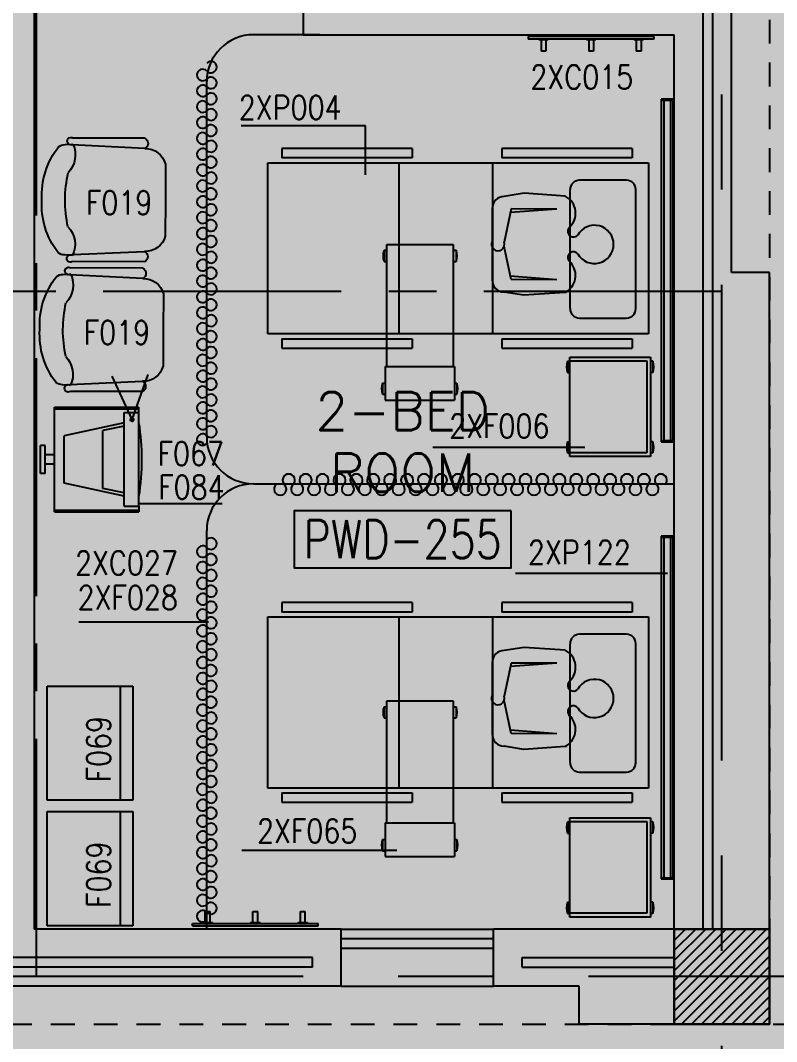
# Model space of a CAD drawing. Extents: x 88852.7 to 88945.7, y 39921.6 to 40001.1.
# Drawn here: x 88931.53 to 88935.5, y 39928.14 to 39933.5 of the extents above; entities that cross this region are included whole.
import ezdxf
from ezdxf.enums import TextEntityAlignment as Align

# ---------------------------------------------------------------- set-up
doc = ezdxf.new("R2010")
doc.units = 0
doc.header["$MEASUREMENT"] = 0
doc.header["$PDMODE"] = 34
for name, pattern in [('CENTER', [2, 1.25, -0.25, 0.25, -0.25]), ('CENTERX2', [4, 2.5, -0.5, 0.5, -0.5]), ('HIDDEN2', [0.1875, 0.125, -0.0625])]:
    doc.linetypes.add(name, pattern=pattern)
doc.layers.get('0').update_dxf_attribs({"linetype": 'CONTINUOUS'})
doc.layers.get('DEFPOINTS').update_dxf_attribs({"linetype": 'CONTINUOUS'})
for name, color, linetype in [('A-TEXT', 7, 'CONTINUOUS'), ('AX-DIM', 4, 'CONTINUOUS'), ('AXES', 11, 'CENTERX2'), ('AXES1', 11, 'CENTER'), ('COL', 2, 'CONTINUOUS'), ('HAT', 8, 'CONTINUOUS'), ('HIDDEN', 9, 'HIDDEN2'), ('INSUL', 4, 'CONTINUOUS'), ('MEDICAL', 4, 'CONTINUOUS'), ('NON-MEDICAL', 4, 'CONTINUOUS'), ('RM-BOX', 4, 'CONTINUOUS'), ('RM-NAME', 2, 'CONTINUOUS'), ('RM-NO', 2, 'CONTINUOUS'), ('WALL', 4, 'CONTINUOUS'), ('WIN', 3, 'CONTINUOUS')]:
    doc.layers.add(name, color=color, linetype=linetype)
doc.styles.add('ROMANS', font='ROMANS.shx', dxfattribs={"width": 0.6})
doc.dimstyles.new('DIM-OUT', dxfattribs={"dimscale": 0, "dimtxt": 0.24, "dimasz": 0.08, "dimexe": 0.02, "dimexo": 0.02, "dimgap": 0.05, "dimtad": 1, "dimdec": 0, "dimlfac": 1000, "dimzin": 0, "dimdsep": 46, "dimtxsty": 'ROMANS', "dimblk1": 'ARCHTICK', "dimblk2": 'ARCHTICK', "dimsah": 1, "dimcen": 0.01, "dimdle": 0.08, "dimclrd": 4, "dimclre": 4, "dimclrt": 2, "dimadec": 0, "dimazin": 0, "dimtp": 2, "dimtm": 2, "dimtfac": 0.1142857142857143, "dimtdec": 0, "dimtix": 1, "dimtmove": 2, "dimatfit": 3, "dimldrblk": 'ARCHTICK', "dimfxl": 0, "dimtolj": 1, "dimtzin": 0, "dimarcsym": 0})

# ---------------------------------------------------------------- blocks, each defined once
blk = doc.blocks.new('_ARCHTICK')
at = {"color": 0, "linetype": 'ByBlock', "const_width": 0.15}
blk.add_lwpolyline([(-0.5, -0.5), (0.5, 0.5)], dxfattribs=at)
blk = doc.blocks.new('*D596')
at = {"layer": 'AX-DIM', "color": 4, "lineweight": -2}
for p, q in [((88944.31025844974, 39928.30956244052), (88944.31025844974, 39922.92456244052)), ((88943.63025844975, 39928.22956244052), (88944.33025844974, 39928.22956244052)), ((88903.54042787627, 39923.00456244052), (88944.33025844974, 39923.00456244052))]:
    blk.add_line(p, q, dxfattribs=at)
at = {"layer": 'DEFPOINTS', "color": 0}
for p in [(88943.61025844974, 39928.22956244052), (88903.52042787627, 39923.00456244052), (88944.31025844974, 39923.00456244052)]:
    blk.add_point(p, dxfattribs=at)
at = {"layer": 'AX-DIM', "color": 4, "lineweight": -2, "xscale": 0.08, "yscale": 0.08, "zscale": 0.08}
for p, rotation in [((88944.31025844974, 39928.22956244052), 90), ((88944.31025844974, 39923.00456244052), 270)]:
    blk.add_blockref('_ARCHTICK', p, dxfattribs=dict(at, rotation=rotation))
at = {"layer": 'AX-DIM', "color": 2, "insert": (88944.14025844973, 39925.61706244053), "char_height": 0.24, "attachment_point": 5, "rotation": 90, "style": 'ROMANS'}
blk.add_mtext('\\A1;5225', dxfattribs=at)
blk = doc.blocks.new('*D629')
at = {"layer": 'AX-DIM', "color": 4, "lineweight": -2}
for p, q in [((88944.31025844974, 39987.62956244052), (88944.31025844974, 39928.14956244051)), ((88935.48025844975, 39987.54956244052), (88944.33025844974, 39987.54956244052)), ((88935.48025844975, 39928.22956244052), (88944.33025844974, 39928.22956244052))]:
    blk.add_line(p, q, dxfattribs=at)
at = {"layer": 'DEFPOINTS', "color": 0}
for p in [(88935.46025844975, 39987.54956244052), (88935.46025844975, 39928.22956244052), (88944.31025844974, 39928.22956244052)]:
    blk.add_point(p, dxfattribs=at)
at = {"layer": 'AX-DIM', "color": 4, "lineweight": -2, "xscale": 0.08, "yscale": 0.08, "zscale": 0.08}
for p, rotation in [((88944.31025844974, 39987.54956244052), 90), ((88944.31025844974, 39928.22956244052), 270)]:
    blk.add_blockref('_ARCHTICK', p, dxfattribs=dict(at, rotation=rotation))
at = {"layer": 'AX-DIM', "color": 2, "insert": (88944.14025844973, 39957.88956244053), "char_height": 0.24, "attachment_point": 5, "rotation": 90, "style": 'ROMANS'}
blk.add_mtext('\\A1;59320', dxfattribs=at)
blk = doc.blocks.new('RM1')
at = {"layer": 'RM-BOX'}
blk.add_lwpolyline([(569.8908462408872, -200), (-569.890846240829, -200), (-569.8908462407999, -500), (569.8908462407999, -500)], close=True, dxfattribs=at)
at = {"layer": 'RM-NAME', "style": 'ROMANS'}
for tag, p in [('ROOMNAME1', (-5.820766091346741e-11, 323.8095238095266)), ('ROOMNAME2', (0, 0))]:
    blk.add_attdef(tag, text='', height=200, dxfattribs=at).set_placement(p, align=Align.MIDDLE)
at = {"layer": 'RM-NO', "style": 'ROMANS', "width": 0.8}
blk.add_attdef('ROOMNO', text='', height=200, dxfattribs=at).set_placement((0, -350), align=Align.MIDDLE)
blk = doc.blocks.new('*X580')
at = {"color": 0}
for p, q in [((253128.5557043091, 118265.6148625048), (253612.6748156159, 118749.7339738117)), ((253128.5557043091, 118318.6478710938), (253559.6418070269, 118749.7339738117)), ((253128.5557043091, 118371.6808796828), (253506.608798438, 118749.7339738117)), ((253128.5557043091, 118424.7138882718), (253453.575789849, 118749.7339738117)), ((253128.5557043091, 118477.7468968608), (253400.54278126, 118749.7339738117)), ((253128.5557043091, 118530.7799054498), (253347.509772671, 118749.7339738117)), ((253128.5557043091, 118583.8129140387), (253294.476764082, 118749.7339738117)), ((253128.5557043091, 118636.8459226277), (253241.443755493, 118749.7339738117)), ((253128.5557043091, 118689.8789312167), (253188.410746904, 118749.7339738117)), ((253128.5557043091, 118742.9119398057), (253135.377738315, 118749.7339738117)), ((253165.7078242049, 118249.7339738117), (253628.555704309, 118712.5818539158)), ((253218.7408327939, 118249.7339738117), (253628.555704309, 118659.5488453268)), ((253271.7738413829, 118249.7339738117), (253628.555704309, 118606.5158367378)), ((253324.8068499719, 118249.7339738117), (253628.555704309, 118553.4828281488)), ((253377.8398585609, 118249.7339738117), (253628.555704309, 118500.4498195598)), ((253430.8728671499, 118249.7339738117), (253628.555704309, 118447.4168109708)), ((253483.9058757389, 118249.7339738117), (253628.555704309, 118394.3838023818)), ((253536.9388843279, 118249.7339738117), (253628.555704309, 118341.3507937928)), ((253589.9718929169, 118249.7339738117), (253628.555704309, 118288.3177852038))]:
    blk.add_line(p, q, dxfattribs=at)
blk = doc.blocks.new('COL50')
at = {"layer": 'COL'}
blk.add_lwpolyline([(-249.9999999999709, 250), (-249.9999999999418, -250), (250, -250), (249.9999999999709, 250)], close=True, dxfattribs=at)

msp = doc.modelspace()

# ---------------------------------------------------------------- linework, layer by layer
at = {"layer": 'AXES'}
for p, q in [((88935.21025844975, 39921.61526879654), (88935.21025844975, 40000.42794392369)), ((88945.01025844975, 39928.47956244052), (88876.97025844976, 39928.47956244052))]:
    msp.add_line(p, q, dxfattribs=at)
at = {"layer": 'AXES1'}
for p, q in [((88931.61025844976, 39928.47956244052), (88931.61025844976, 39987.29956244052)), ((88931.61025844976, 39928.47956244052), (88931.61025844976, 39987.29956244052)), ((88935.21025844975, 39932.07956244052), (88874.57025844975, 39932.07956244052)), ((88935.21025844975, 39932.07956244052), (88892.92025844975, 39932.07956244052)), ((88935.21025844975, 39932.07956244052), (88892.92025844975, 39932.07956244052))]:
    msp.add_line(p, q, dxfattribs=at)
at = {"layer": 'HIDDEN'}
for p, q in [((88935.46025844975, 39987.05759370481), (88935.46025844975, 39928.72956244051)), ((88903.11025844974, 39928.22956244052), (88934.96025844975, 39928.22956244052))]:
    msp.add_line(p, q, dxfattribs=at)
at = {"layer": 'INSUL'}
for p, q in [((88935.11025844976, 39935.42956244052), (88935.11025844976, 39928.72956244052)), ((88935.16025844976, 39935.42956244052), (88935.16025844976, 39928.72956244052)), ((88933.06025844975, 39928.57956244051), (88930.16025844976, 39928.57956244051)), ((88933.06025844975, 39928.52956244052), (88933.06025844975, 39928.57956244051)), ((88934.16025844976, 39928.52956244052), (88934.16025844976, 39928.57956244051)), ((88934.16025844976, 39928.57956244051), (88934.96025844975, 39928.57956244051)), ((88933.06025844975, 39928.52956244052), (88930.16025844976, 39928.52956244052)), ((88934.16025844976, 39928.52956244051), (88934.96025844975, 39928.52956244051))]:
    msp.add_line(p, q, dxfattribs=at)
at = {"layer": 'MEDICAL'}
for p, q in [((88933.09775844976, 39933.42956244053), (88932.74965155729, 39933.42956244053)), ((88932.50358856523, 39931.31559476729), (88932.50358856517, 39933.18350029054)), ((88934.9536168996, 39933.09059687731), (88934.89056325787, 39933.09059687731)), ((88934.89056325787, 39933.09059687731), (88934.89056325787, 39931.29024056338)), ((88934.9536168996, 39933.08444530251), (88934.89056325787, 39933.08444530251)), ((88934.90517324801, 39933.08444530251), (88934.90517324803, 39931.29639213818)), ((88934.94208269684, 39931.29639213818), (88934.94208269684, 39933.08444530251)), ((88934.9536168996, 39931.29024056338), (88934.9536168996, 39933.09059687731)), ((88932.8978132365, 39932.83087661262), (88932.8978132365, 39932.7816640142)), ((88933.58356302287, 39932.83087661262), (88932.8978132365, 39932.83087661262)), ((88933.58356302287, 39932.83087661262), (88933.58356302287, 39932.7816640142)), ((88934.05362354657, 39932.83087661262), (88934.05362354657, 39932.7816640142)), ((88934.73937333294, 39932.83087661262), (88934.05362354657, 39932.83087661262)), ((88934.73937333294, 39932.83087661262), (88934.73937333294, 39932.7816640142)), ((88933.58356302287, 39932.7816640142), (88932.8978132365, 39932.7816640142)), ((88934.73937333294, 39932.7816640142), (88934.05362354657, 39932.7816640142)), ((88932.82535545279, 39932.7566640142), (88934.82535545279, 39932.7566640142)), ((88932.82535545279, 39931.85666401419), (88932.82535545279, 39932.7566640142)), ((88933.51281256888, 39932.7566640142), (88933.51281256888, 39931.85666401419)), ((88934.00493855313, 39932.7566640142), (88934.00493855313, 39931.85666401419)), ((88934.82535545279, 39932.7566640142), (88934.82535545279, 39931.85666401419)), ((88934.41260211793, 39931.98980947676), (88934.41260211793, 39932.61514011382)), ((88934.70922834256, 39932.66435271224), (88934.46181471636, 39932.66435271224)), ((88934.75844094098, 39931.98980947676), (88934.75844094098, 39932.61514011382)), ((88933.4352604418, 39932.29688999245), (88933.4352604418, 39932.23783487434)), ((88933.4352604418, 39932.29688999245), (88933.4481719957, 39932.29688999245)), ((88933.80004207444, 39932.32569820257), (88933.4481719957, 39932.32569820257)), ((88933.4481719957, 39932.32569820257), (88933.4481719957, 39931.68593442303)), ((88933.80004207444, 39931.68593442303), (88933.80004207444, 39932.32569820257)), ((88933.80004207444, 39932.29688999245), (88933.81440409337, 39932.29688999245)), ((88933.81440409337, 39932.29688999245), (88933.81440409337, 39932.23783487434)), ((88933.4352604418, 39932.23783487434), (88933.4481719957, 39932.23783487434)), ((88933.80004207444, 39932.23783487434), (88933.81440409337, 39932.23783487434)), ((88934.46181471636, 39931.94059687833), (88934.70922834256, 39931.94059687833)), ((88934.82535545279, 39931.85666401419), (88932.82535545279, 39931.85666401419)), ((88932.8978132365, 39931.83166401419), (88933.58356302287, 39931.83166401419)), ((88932.8978132365, 39931.83166401419), (88932.8978132365, 39931.78245141577)), ((88933.58356302287, 39931.83166401419), (88933.58356302287, 39931.78245141577)), ((88934.05362354657, 39931.83166401419), (88934.73937333294, 39931.83166401419)), ((88934.05362354657, 39931.83166401419), (88934.05362354657, 39931.78245141577)), ((88934.73937333294, 39931.83166401419), (88934.73937333294, 39931.78245141577)), ((88932.8978132365, 39931.78245141577), (88933.58356302287, 39931.78245141577)), ((88934.05362354657, 39931.78245141577), (88934.73937333294, 39931.78245141577)), ((88934.39976414053, 39931.71340628354), (88934.41192631243, 39931.71340628354)), ((88934.39976414053, 39931.71340628354), (88934.39976414053, 39931.65435116543)), ((88934.41192631243, 39931.21280587081), (88934.41192631243, 39931.73445941412)), ((88934.41192631243, 39931.73445941412), (88934.83515465888, 39931.73445941412)), ((88934.41192631243, 39931.71477437475), (88934.81546961951, 39931.71477437475)), ((88934.81546961951, 39931.71477437475), (88934.81546961951, 39931.23249091018)), ((88934.83515465888, 39931.73445941412), (88934.83515465888, 39931.21280587081)), ((88934.84731683078, 39931.71340628354), (88934.83515465888, 39931.71340628354)), ((88934.84731683078, 39931.71340628354), (88934.84731683078, 39931.65435116543)), ((88933.44202042089, 39931.68593442303), (88933.80619364924, 39931.68593442303)), ((88933.44202042089, 39931.68593442303), (88933.44202042089, 39931.50876906871)), ((88933.80619364924, 39931.68593442303), (88933.80619364924, 39931.50876906871)), ((88934.39976414053, 39931.65435116543), (88934.41192631243, 39931.65435116543)), ((88934.84731683078, 39931.65435116543), (88934.83515465888, 39931.65435116543)), ((88932.11157372623, 39931.40673036524), (88932.00678710682, 39931.63538825388)), ((88932.11157372623, 39931.40673036524), (88932.19638229153, 39931.64352600055)), ((88933.42779649753, 39931.59884645711), (88933.42779649753, 39931.53979133901)), ((88933.42779649753, 39931.59884645711), (88933.44202042089, 39931.59884645711)), ((88933.80619364924, 39931.59884645711), (88933.8181360655, 39931.59884645711)), ((88933.8181360655, 39931.59884645711), (88933.8181360655, 39931.53979133901)), ((88933.42779649753, 39931.53979133901), (88933.44202042089, 39931.53979133901)), ((88933.44202042089, 39931.50876906871), (88933.80619364924, 39931.50876906871)), ((88933.80619364924, 39931.53979133901), (88933.8181360655, 39931.53979133901)), ((88931.7049072661, 39931.47278672376), (88932.14782065194, 39931.47278672376)), ((88931.7049072661, 39930.9216056214), (88931.7049072661, 39931.47278672376)), ((88931.7049072661, 39931.46294420408), (88932.14782065194, 39931.46294420408)), ((88932.0704865687, 39930.95113318045), (88932.0704865687, 39931.44325916471)), ((88932.0704865687, 39931.44325916471), (88932.14782065194, 39931.44325916471)), ((88932.14782065194, 39931.44325916471), (88932.14782065194, 39931.47278672376)), ((88932.14782065194, 39930.95113318045), (88932.14782065194, 39931.44325916471)), ((88932.0704865687, 39931.39055811346), (88931.75411986453, 39931.32196731996)), ((88932.0704865687, 39931.37188128429), (88931.95795879824, 39931.34992406797)), ((88931.95795879824, 39931.04446827718), (88931.95795879824, 39931.34992406797)), ((88931.75411986453, 39931.0724250252), (88931.75411986453, 39931.32196731996)), ((88934.39976414053, 39931.29068288446), (88934.41192631243, 39931.29068288446)), ((88934.39976414053, 39931.29068288446), (88934.39976414053, 39931.23162776636)), ((88934.84731683078, 39931.29068288446), (88934.83515465888, 39931.29068288446)), ((88934.84731683078, 39931.29068288446), (88934.84731683078, 39931.23162776636)), ((88934.8905632579, 39931.29639213818), (88934.95361689964, 39931.29639213818)), ((88934.89056325787, 39931.29024056338), (88934.95361689964, 39931.29024056338)), ((88931.65569466769, 39931.27101507022), (88931.63124648653, 39931.27101507022)), ((88931.63124648653, 39931.12337727494), (88931.63124648653, 39931.27101507022)), ((88931.65569466769, 39931.12337727494), (88931.65569466769, 39931.27101507022)), ((88931.7049072661, 39931.22180247179), (88931.65569466769, 39931.22180247179)), ((88934.39976414053, 39931.23162776636), (88934.41192631243, 39931.23162776636)), ((88934.81546961951, 39931.23249091018), (88934.41192631243, 39931.23249091018)), ((88934.84731683078, 39931.23162776636), (88934.83515465888, 39931.23162776636)), ((88931.7049072661, 39931.17258987336), (88931.65569466769, 39931.17258987336)), ((88934.83515465888, 39931.21280587081), (88934.41192631243, 39931.21280587081)), ((88931.65569466769, 39931.12337727494), (88931.63124648653, 39931.12337727494)), ((88932.0704865687, 39931.0038342317), (88931.75411986453, 39931.0724250252)), ((88932.74965155729, 39931.06953732651), (88934.96025844976, 39931.06953732651)), ((88932.0704865687, 39931.02251106087), (88931.95795879824, 39931.04446827718)), ((88932.0704865687, 39930.95113318045), (88932.14782065194, 39930.95113318045)), ((88932.14782065194, 39930.95113318045), (88932.14782065194, 39930.9216056214)), ((88931.7049072661, 39930.93144814108), (88932.14782065194, 39930.93144814108)), ((88931.7049072661, 39930.9216056214), (88932.14782065194, 39930.9216056214)), ((88932.50358856523, 39928.72980586156), (88932.50358856517, 39930.82347621117)), ((88934.89056325787, 39930.79338858865), (88934.89056325787, 39928.99303227472)), ((88934.9536168996, 39930.79338858865), (88934.89056325787, 39930.79338858865)), ((88934.9536168996, 39928.99303227472), (88934.9536168996, 39930.79338858865)), ((88934.9536168996, 39930.78723701384), (88934.89056325787, 39930.78723701384)), ((88934.90517324801, 39930.78723701384), (88934.90517324803, 39928.99918384952)), ((88934.94208269684, 39928.99918384952), (88934.94208269684, 39930.78723701384)), ((88932.8978132365, 39930.44475978421), (88932.8978132365, 39930.39554718578)), ((88933.58356302287, 39930.44475978421), (88932.8978132365, 39930.44475978421)), ((88933.58356302287, 39930.44475978421), (88933.58356302287, 39930.39554718578)), ((88934.05362354657, 39930.44475978421), (88934.05362354657, 39930.39554718578)), ((88934.73937333294, 39930.44475978421), (88934.05362354657, 39930.44475978421)), ((88934.73937333294, 39930.44475978421), (88934.73937333294, 39930.39554718578)), ((88932.82535545279, 39930.37054718578), (88934.82535545279, 39930.37054718578)), ((88932.82535545279, 39929.47054718578), (88932.82535545279, 39930.37054718578)), ((88933.58356302287, 39930.39554718578), (88932.8978132365, 39930.39554718578)), ((88933.51281256888, 39930.37054718578), (88933.51281256888, 39929.47054718578)), ((88934.00493855313, 39930.37054718578), (88934.00493855313, 39929.47054718578)), ((88934.73937333294, 39930.39554718578), (88934.05362354657, 39930.39554718578)), ((88934.82535545279, 39930.37054718578), (88934.82535545279, 39929.47054718578)), ((88934.70922834256, 39930.27823588383), (88934.46181471636, 39930.27823588383)), ((88934.41260211793, 39929.60369264834), (88934.41260211793, 39930.22902328541)), ((88934.75844094098, 39929.60369264834), (88934.75844094098, 39930.22902328541)), ((88933.4352604418, 39929.89807593745), (88933.4352604418, 39929.83902081935)), ((88933.4352604418, 39929.89807593745), (88933.4481719957, 39929.89807593745)), ((88933.80004207444, 39929.92688414757), (88933.4481719957, 39929.92688414757)), ((88933.4481719957, 39929.92688414757), (88933.4481719957, 39929.28712036804)), ((88933.80004207444, 39929.28712036804), (88933.80004207444, 39929.92688414757)), ((88933.80004207444, 39929.89807593745), (88933.81440409337, 39929.89807593745)), ((88933.81440409337, 39929.89807593745), (88933.81440409337, 39929.83902081935)), ((88933.4352604418, 39929.83902081935), (88933.4481719957, 39929.83902081935)), ((88933.80004207444, 39929.83902081935), (88933.81440409337, 39929.83902081935)), ((88934.46181471636, 39929.55448004992), (88934.70922834256, 39929.55448004992)), ((88934.82535545279, 39929.47054718578), (88932.82535545279, 39929.47054718578)), ((88932.8978132365, 39929.44554718578), (88933.58356302287, 39929.44554718578)), ((88932.8978132365, 39929.44554718578), (88932.8978132365, 39929.39633458736)), ((88932.8978132365, 39929.39633458736), (88933.58356302287, 39929.39633458736)), ((88933.58356302287, 39929.44554718578), (88933.58356302287, 39929.39633458736)), ((88934.05362354657, 39929.44554718578), (88934.73937333294, 39929.44554718578)), ((88934.05362354657, 39929.44554718578), (88934.05362354657, 39929.39633458736)), ((88934.05362354657, 39929.39633458736), (88934.73937333294, 39929.39633458736)), ((88934.73937333294, 39929.44554718578), (88934.73937333294, 39929.39633458736)), ((88933.44202042089, 39929.28712036804), (88933.80619364924, 39929.28712036804)), ((88933.44202042089, 39929.28712036804), (88933.44202042089, 39929.10995501372)), ((88933.80619364924, 39929.28712036804), (88933.80619364924, 39929.10995501372)), ((88934.39976414053, 39929.2929808223), (88934.41192631243, 39929.2929808223)), ((88934.39976414053, 39929.2929808223), (88934.39976414053, 39929.23392570418)), ((88934.41192631243, 39929.31403395288), (88934.83515465888, 39929.31403395288)), ((88934.41192631243, 39928.79238040957), (88934.41192631243, 39929.31403395288)), ((88934.41192631243, 39929.29434891351), (88934.81546961951, 39929.29434891351)), ((88934.81546961951, 39929.29434891351), (88934.81546961951, 39928.81206544894)), ((88934.83515465888, 39929.31403395288), (88934.83515465888, 39928.79238040957)), ((88934.84731683078, 39929.2929808223), (88934.83515465888, 39929.2929808223)), ((88934.84731683078, 39929.2929808223), (88934.84731683078, 39929.23392570418)), ((88934.39976414053, 39929.23392570418), (88934.41192631243, 39929.23392570418)), ((88934.84731683078, 39929.23392570418), (88934.83515465888, 39929.23392570418)), ((88933.42779649753, 39929.20003240212), (88933.42779649753, 39929.14097728401)), ((88933.42779649753, 39929.20003240212), (88933.44202042089, 39929.20003240212)), ((88933.80619364924, 39929.20003240212), (88933.8181360655, 39929.20003240212)), ((88933.8181360655, 39929.20003240212), (88933.8181360655, 39929.14097728401)), ((88933.42779649753, 39929.14097728401), (88933.44202042089, 39929.14097728401)), ((88933.80619364924, 39929.14097728401), (88933.8181360655, 39929.14097728401)), ((88933.44202042089, 39929.10995501372), (88933.80619364924, 39929.10995501372)), ((88934.8905632579, 39928.99918384952), (88934.95361689964, 39928.99918384952)), ((88934.89056325787, 39928.99303227472), (88934.95361689964, 39928.99303227472)), ((88934.39976414053, 39928.87025742322), (88934.41192631243, 39928.87025742322)), ((88934.39976414053, 39928.87025742322), (88934.39976414053, 39928.81120230511)), ((88934.84731683078, 39928.87025742322), (88934.83515465888, 39928.87025742322)), ((88934.84731683078, 39928.87025742322), (88934.84731683078, 39928.81120230511)), ((88934.39976414053, 39928.81120230511), (88934.41192631243, 39928.81120230511)), ((88934.81546961951, 39928.81206544894), (88934.41192631243, 39928.81206544894)), ((88934.84731683078, 39928.81120230511), (88934.83515465888, 39928.81120230511)), ((88934.83515465888, 39928.79238040957), (88934.41192631243, 39928.79238040957))]:
    msp.add_line(p, q, dxfattribs=at)
at = {"layer": 'MEDICAL', "const_width": 0.0007381889763779523}
for points in [[(88932.00678710682, 39931.61245405906, 1), (88932.00678710682, 39931.61319224804, 1)], [(88932.19638229153, 39931.62096090021, 1), (88932.19638229153, 39931.62169908919, 1)]]:
    msp.add_lwpolyline(points, format="xyb", close=True, dxfattribs=at)
at = {"layer": 'MEDICAL'}
for radius in [0.008681158060852562, 0.005325391936819217]:
    msp.add_circle((88932.11199760679, 39931.40628263993), radius, dxfattribs=at)
for centre, radius, start, end in [((88932.74965155729, 39933.1834994484), 0.2460629921259841, 90, 180), ((88934.46181471636, 39932.61514011382), 0.04921259842519683, 90, 180), ((88934.70922834256, 39932.61514011382), 0.04921259842519683, 0, 90), ((88933.52138248904, 39932.2673624334), 0.09104330708663272, 161.0753555838248, 198.9246444161752), ((88933.72828204613, 39932.2673624334), 0.09104330708660129, 341.0753555838248, 18.92464441617518), ((88934.46181471636, 39931.98980947676), 0.04921259842519683, 180, 270), ((88934.70922834256, 39931.98980947676), 0.04921259842519683, 270, 0), ((88934.48588618777, 39931.68387872449), 0.09104330708663272, 161.0753555838248, 198.9246444161752), ((88934.76119478354, 39931.68387872449), 0.09104330708663272, 341.0753555838248, 18.92464441617518), ((88933.51391854478, 39931.56931889806), 0.09104330708663272, 161.0753555838248, 198.9246444161752), ((88933.73201401826, 39931.56931889806), 0.09104330708660129, 341.0753555838248, 18.92464441617518), ((88930.97787993724, 39931.19719617258), 1.185812007059398, 350.6152773514427, 9.384722648557261), ((88932.74965155729, 39931.31560031864), 0.2460629921259841, 180, 270), ((88934.48588618777, 39931.26115532541), 0.09104330708663272, 161.0753555838248, 198.9246444161752), ((88934.76119478354, 39931.26115532541), 0.09104330708663272, 341.0753555838248, 18.92464441617518), ((88932.74965155729, 39930.82347433439), 0.2460629921259841, 90, 180), ((88934.46181471636, 39930.22902328541), 0.04921259842519683, 90, 180), ((88934.70922834256, 39930.22902328541), 0.04921259842519683, 0, 90), ((88933.52138248904, 39929.8685483784), 0.09104330708663272, 161.0753555838248, 198.9246444161752), ((88933.72828204613, 39929.8685483784), 0.09104330708660129, 341.0753555838248, 18.92464441617518), ((88934.46181471636, 39929.60369264834), 0.04921259842519683, 180, 270), ((88934.70922834256, 39929.60369264834), 0.04921259842519683, 270, 0), ((88934.48588618777, 39929.26345326324), 0.09104330708663272, 161.0753555838248, 198.9246444161752), ((88934.76119478354, 39929.26345326324), 0.09104330708663272, 341.0753555838248, 18.92464441617518), ((88933.51391854478, 39929.17050484307), 0.09104330708663272, 161.0753555838248, 198.9246444161752), ((88933.73201401826, 39929.17050484307), 0.09104330708660129, 341.0753555838248, 18.92464441617518), ((88934.48588618777, 39928.84072986416), 0.09104330708663272, 161.0753555838248, 198.9246444161752), ((88934.76119478354, 39928.84072986416), 0.09104330708663272, 341.0753555838248, 18.92464441617518)]:
    msp.add_arc(centre, radius, start, end, dxfattribs=at)
at = {"layer": 'MEDICAL', "color": 15}
for centre, radius, start, end in [((88932.5262275153, 39933.25946647209), 0.03022016358403752, 223.5683623555836, 136.4316376444164), ((88932.4824353224, 39933.21780981611), 0.03022016358403887, 43.56836235558358, 316.4316376444164), ((88932.5262275153, 39933.17615316014), 0.0302201635840361, 223.5683623555836, 136.4316376444164), ((88932.4824353224, 39933.13449650416), 0.03022016358404023, 43.56836235558358, 316.4316376444164), ((88932.5262275153, 39933.09283984818), 0.03022016358403887, 223.5683623555836, 136.4316376444164), ((88932.4824353224, 39933.0511831922), 0.03022016358403887, 43.56836235558358, 316.4316376444164), ((88932.4824353224, 39932.96786988025), 0.03022016358403887, 43.56836235558358, 316.4316376444164), ((88932.5262275153, 39933.00952653623), 0.03022016358403752, 223.5683623555836, 136.4316376444164), ((88932.5262275153, 39932.92621322427), 0.0302201635840361, 223.5683623555836, 136.4316376444164), ((88932.4824353224, 39932.8845565683), 0.03022016358404023, 43.56836235558358, 316.4316376444164), ((88932.4824353224, 39932.80124325635), 0.03022016358403887, 43.56836235558358, 316.4316376444164), ((88932.5262275153, 39932.84289991232), 0.03022016358403887, 223.5683623555836, 136.4316376444164), ((88932.5262275153, 39932.75958660037), 0.03022016358403752, 223.5683623555836, 136.4316376444164), ((88932.4824353224, 39932.7179299444), 0.03022016358403887, 43.56836235558358, 316.4316376444164), ((88932.5262275153, 39932.67627328842), 0.0302201635840382, 223.5683623555836, 136.4316376444164), ((88932.4824353224, 39932.63461663244), 0.03022016358403955, 43.56836235558358, 316.4316376444164), ((88932.5262275153, 39932.59295997646), 0.0302201635840382, 223.5683623555836, 136.4316376444164), ((88932.4824353224, 39932.55130332049), 0.03022016358403887, 43.56836235558358, 316.4316376444164), ((88932.5262275153, 39932.50964666451), 0.0302201635840382, 223.5683623555836, 136.4316376444164), ((88932.4824353224, 39932.46799000854), 0.03022016358403887, 43.56836235558358, 316.4316376444164), ((88932.5262275153, 39932.42633335255), 0.0302201635840382, 223.5683623555836, 136.4316376444164), ((88932.4824353224, 39932.38467669658), 0.03022016358403955, 43.56836235558358, 316.4316376444164), ((88932.5262275153, 39932.3430200406), 0.0302201635840382, 223.5683623555836, 136.4316376444164), ((88932.4824353224, 39932.30136338463), 0.03022016358403887, 43.56836235558358, 316.4316376444164), ((88932.4824353224, 39932.21805007268), 0.03022016358403887, 43.56836235558358, 316.4316376444164), ((88932.5262275153, 39932.25970672866), 0.0302201635840382, 223.5683623555836, 136.4316376444164), ((88932.5262275153, 39932.1763934167), 0.0302201635840382, 223.5683623555836, 136.4316376444164), ((88932.4824353224, 39932.13473676072), 0.03022016358403955, 43.56836235558358, 316.4316376444164), ((88932.4824353224, 39932.05142344877), 0.03022016358403887, 43.56836235558358, 316.4316376444164), ((88932.5262275153, 39932.09308010475), 0.0302201635840382, 223.5683623555836, 136.4316376444164), ((88932.5262275153, 39932.0097667928), 0.0302201635840382, 223.5683623555836, 136.4316376444164), ((88932.4824353224, 39931.96811013682), 0.03022016358403887, 43.56836235558358, 316.4316376444164), ((88932.5262275153, 39931.92645348085), 0.0302201635840382, 223.5683623555836, 136.4316376444164), ((88932.4824353224, 39931.88479682487), 0.03022016358403955, 43.56836235558358, 316.4316376444164), ((88932.5262275153, 39931.84314016889), 0.0302201635840382, 223.5683623555836, 136.4316376444164), ((88932.4824353224, 39931.80148351291), 0.03022016358403887, 43.56836235558358, 316.4316376444164), ((88932.5262275153, 39931.75982685693), 0.0302201635840382, 223.5683623555836, 136.4316376444164), ((88932.4824353224, 39931.71817020095), 0.03022016358403887, 43.56836235558358, 316.4316376444164), ((88932.5262275153, 39931.67651354498), 0.0302201635840382, 223.5683623555836, 136.4316376444164), ((88932.4824353224, 39931.63485688901), 0.03022016358403955, 43.56836235558358, 316.4316376444164), ((88932.5262275153, 39931.59320023303), 0.0302201635840382, 223.5683623555836, 136.4316376444164), ((88932.4824353224, 39931.55154357706), 0.03022016358403887, 43.56836235558358, 316.4316376444164), ((88932.4824353224, 39931.46823026511), 0.03022016358403887, 43.56836235558358, 316.4316376444164), ((88932.5262275153, 39931.50988692108), 0.0302201635840382, 223.5683623555836, 136.4316376444164), ((88932.5262275153, 39931.42657360913), 0.0302201635840382, 223.5683623555836, 136.4316376444164), ((88932.4824353224, 39931.38491695315), 0.03022016358403955, 43.56836235558358, 316.4316376444164), ((88932.4824353224, 39931.3016036412), 0.03022016358403887, 43.56836235558358, 316.4316376444164), ((88932.5262275153, 39931.34326029717), 0.0302201635840382, 223.5683623555836, 136.4316376444164), ((88932.93457526568, 39931.08834068148), 0.03223484115630958, 313.5683623532261, 226.4316376467739), ((88933.02344279843, 39931.08834068148), 0.03223484115630813, 313.5683623532261, 226.4316376467739), ((88933.11231033118, 39931.08834068148), 0.03223484115630813, 313.5683623532261, 226.4316376467739), ((88933.20117786393, 39931.08834068148), 0.03223484115630958, 313.5683623532261, 226.4316376467739), ((88933.29004539667, 39931.08834068148), 0.03223484115630813, 313.5683623532261, 226.4316376467739), ((88933.37891292943, 39931.08834068148), 0.03223484115630813, 313.5683623532261, 226.4316376467739), ((88933.46778046218, 39931.08834068148), 0.03223484115630885, 313.5683623532261, 226.4316376467739), ((88933.55664799493, 39931.08834068148), 0.03223484115630813, 313.5683623532261, 226.4316376467739), ((88933.64551552768, 39931.08834068148), 0.03223484115630813, 313.5683623532261, 226.4316376467739), ((88933.73438306042, 39931.08834068148), 0.03223484115630885, 313.5683623532261, 226.4316376467739), ((88933.82325059318, 39931.08834068148), 0.03223484115630813, 313.5683623532261, 226.4316376467739), ((88933.91211812593, 39931.08834068148), 0.03223484115630813, 313.5683623532261, 226.4316376467739), ((88934.00098565867, 39931.08834068148), 0.03223484115630885, 313.5683623532261, 226.4316376467739), ((88934.08985319143, 39931.08834068148), 0.03223484115630813, 313.5683623532261, 226.4316376467739), ((88934.17872072417, 39931.08834068148), 0.03223484115630813, 313.5683623532261, 226.4316376467739), ((88934.26758825693, 39931.08834068148), 0.03223484115630885, 313.5683623532261, 226.4316376467739), ((88934.35645578968, 39931.08834068148), 0.03223484115630813, 313.5683623532261, 226.4316376467739), ((88934.44532332242, 39931.08834068148), 0.03223484115630813, 313.5683623532261, 226.4316376467739), ((88934.53419085518, 39931.08834068148), 0.03223484115630885, 313.5683623532261, 226.4316376467739), ((88934.62305838792, 39931.08834068148), 0.03223484115630813, 313.5683623532261, 226.4316376467739), ((88934.71192592067, 39931.08834068148), 0.03223484115630813, 313.5683623532261, 226.4316376467739), ((88934.80079345343, 39931.08834068148), 0.03223484115630885, 313.5683623532261, 226.4316376467739), ((88934.88966098617, 39931.08834068148), 0.03223484115630813, 313.5683623532261, 226.4316376467739), ((88932.8901414993, 39931.04162900903), 0.03223484115630516, 133.5683623532261, 46.43163764677393), ((88932.97900903206, 39931.04162900903), 0.03223484115630813, 133.5683623532261, 46.43163764677393), ((88933.0678765648, 39931.04162900903), 0.03223484115630669, 133.5683623532261, 46.43163764677393), ((88933.15674409755, 39931.04162900903), 0.03223484115630516, 133.5683623532261, 46.43163764677393), ((88933.24561163031, 39931.04162900903), 0.03223484115630813, 133.5683623532261, 46.43163764677393), ((88933.33447916305, 39931.04162900903), 0.03223484115630669, 133.5683623532261, 46.43163764677393), ((88933.4233466958, 39931.04162900903), 0.03223484115630741, 133.5683623532261, 46.43163764677393), ((88933.51221422855, 39931.04162900903), 0.03223484115630741, 133.5683623532261, 46.43163764677393), ((88933.6010817613, 39931.04162900903), 0.03223484115630741, 133.5683623532261, 46.43163764677393), ((88933.68994929406, 39931.04162900903), 0.03223484115630741, 133.5683623532261, 46.43163764677393), ((88933.7788168268, 39931.04162900903), 0.03223484115630741, 133.5683623532261, 46.43163764677393), ((88933.86768435955, 39931.04162900903), 0.03223484115630741, 133.5683623532261, 46.43163764677393), ((88933.9565518923, 39931.04162900903), 0.03223484115630741, 133.5683623532261, 46.43163764677393), ((88934.04541942505, 39931.04162900903), 0.03223484115630741, 133.5683623532261, 46.43163764677393), ((88934.1342869578, 39931.04162900903), 0.03223484115630741, 133.5683623532261, 46.43163764677393), ((88934.22315449055, 39931.04162900903), 0.03223484115630741, 133.5683623532261, 46.43163764677393), ((88934.3120220233, 39931.04162900903), 0.03223484115630741, 133.5683623532261, 46.43163764677393), ((88934.40088955605, 39931.04162900903), 0.03223484115630741, 133.5683623532261, 46.43163764677393), ((88934.4897570888, 39931.04162900903), 0.03223484115630741, 133.5683623532261, 46.43163764677393), ((88934.57862462154, 39931.04162900903), 0.03223484115630741, 133.5683623532261, 46.43163764677393), ((88934.6674921543, 39931.04162900903), 0.03223484115630741, 133.5683623532261, 46.43163764677393), ((88934.75635968705, 39931.04162900903), 0.03223484115630741, 133.5683623532261, 46.43163764677393), ((88934.84522721979, 39931.04162900903), 0.03223484115630741, 133.5683623532261, 46.43163764677393), ((88932.4824353224, 39930.71312987207), 0.03022016358403887, 43.56836235558358, 316.4316376444164), ((88932.5262275153, 39930.75478652806), 0.03022016358403752, 223.5683623555836, 136.4316376444164), ((88932.5262275153, 39930.6714732161), 0.0302201635840361, 223.5683623555836, 136.4316376444164), ((88932.4824353224, 39930.62981656012), 0.03022016358404023, 43.56836235558358, 316.4316376444164), ((88932.4824353224, 39930.54650324817), 0.03022016358403887, 43.56836235558358, 316.4316376444164), ((88932.5262275153, 39930.58815990415), 0.03022016358403887, 223.5683623555836, 136.4316376444164), ((88932.5262275153, 39930.50484659219), 0.03022016358403752, 223.5683623555836, 136.4316376444164), ((88932.4824353224, 39930.46318993621), 0.03022016358403887, 43.56836235558358, 316.4316376444164), ((88932.5262275153, 39930.42153328024), 0.0302201635840361, 223.5683623555836, 136.4316376444164), ((88932.4824353224, 39930.37987662427), 0.03022016358404023, 43.56836235558358, 316.4316376444164), ((88932.5262275153, 39930.33821996829), 0.03022016358403887, 223.5683623555836, 136.4316376444164), ((88932.4824353224, 39930.29656331232), 0.03022016358403887, 43.56836235558358, 316.4316376444164), ((88932.5262275153, 39930.25490665634), 0.03022016358403752, 223.5683623555836, 136.4316376444164), ((88932.4824353224, 39930.21325000036), 0.03022016358403887, 43.56836235558358, 316.4316376444164), ((88932.5262275153, 39930.17159334438), 0.0302201635840382, 223.5683623555836, 136.4316376444164), ((88932.4824353224, 39930.12993668841), 0.03022016358403955, 43.56836235558358, 316.4316376444164), ((88932.5262275153, 39930.08828003243), 0.0302201635840382, 223.5683623555836, 136.4316376444164), ((88932.4824353224, 39930.04662337645), 0.03022016358403887, 43.56836235558358, 316.4316376444164), ((88932.4824353224, 39929.9633100645), 0.03022016358403887, 43.56836235558358, 316.4316376444164), ((88932.5262275153, 39930.00496672047), 0.0302201635840382, 223.5683623555836, 136.4316376444164), ((88932.5262275153, 39929.92165340852), 0.0302201635840382, 223.5683623555836, 136.4316376444164), ((88932.4824353224, 39929.87999675255), 0.03022016358403955, 43.56836235558358, 316.4316376444164), ((88932.4824353224, 39929.7966834406), 0.03022016358403887, 43.56836235558358, 316.4316376444164), ((88932.5262275153, 39929.83834009657), 0.0302201635840382, 223.5683623555836, 136.4316376444164), ((88932.5262275153, 39929.75502678462), 0.0302201635840382, 223.5683623555836, 136.4316376444164), ((88932.4824353224, 39929.71337012864), 0.03022016358403887, 43.56836235558358, 316.4316376444164), ((88932.5262275153, 39929.67171347267), 0.0302201635840382, 223.5683623555836, 136.4316376444164), ((88932.4824353224, 39929.63005681669), 0.03022016358403955, 43.56836235558358, 316.4316376444164), ((88932.5262275153, 39929.58840016072), 0.0302201635840382, 223.5683623555836, 136.4316376444164), ((88932.4824353224, 39929.54674350474), 0.03022016358403887, 43.56836235558358, 316.4316376444164), ((88932.5262275153, 39929.50508684877), 0.0302201635840382, 223.5683623555836, 136.4316376444164), ((88932.4824353224, 39929.46343019278), 0.03022016358403887, 43.56836235558358, 316.4316376444164), ((88932.5262275153, 39929.42177353681), 0.0302201635840382, 223.5683623555836, 136.4316376444164), ((88932.4824353224, 39929.38011688083), 0.03022016358403955, 43.56836235558358, 316.4316376444164), ((88932.5262275153, 39929.33846022486), 0.0302201635840382, 223.5683623555836, 136.4316376444164), ((88932.4824353224, 39929.29680356888), 0.03022016358403887, 43.56836235558358, 316.4316376444164), ((88932.4824353224, 39929.21349025692), 0.03022016358403887, 43.56836235558358, 316.4316376444164), ((88932.5262275153, 39929.2551469129), 0.0302201635840382, 223.5683623555836, 136.4316376444164), ((88932.5262275153, 39929.17183360095), 0.0302201635840382, 223.5683623555836, 136.4316376444164), ((88932.4824353224, 39929.13017694498), 0.03022016358403955, 43.56836235558358, 316.4316376444164), ((88932.4824353224, 39929.04686363303), 0.03022016358403887, 43.56836235558358, 316.4316376444164), ((88932.5262275153, 39929.088520289), 0.0302201635840382, 223.5683623555836, 136.4316376444164), ((88932.5262275153, 39929.00520697705), 0.0302201635840382, 223.5683623555836, 136.4316376444164), ((88932.4824353224, 39928.96355032107), 0.03022016358403887, 43.56836235558358, 316.4316376444164), ((88932.5262275153, 39928.92189366509), 0.0302201635840382, 223.5683623555836, 136.4316376444164), ((88932.4824353224, 39928.88023700912), 0.03022016358403955, 43.56836235558358, 316.4316376444164), ((88932.5262275153, 39928.83858035313), 0.0302201635840382, 223.5683623555836, 136.4316376444164), ((88932.4824353224, 39928.79692369716), 0.03022016358403887, 43.56836235558358, 316.4316376444164)]:
    msp.add_arc(centre, radius, start, end, dxfattribs=at)
at = {"layer": 'NON-MEDICAL'}
for p, q in [((88934.19326260763, 39933.41951132265), (88934.19326260763, 39933.40681132265)), ((88934.85366260762, 39933.41951132265), (88934.19326260763, 39933.41951132265)), ((88934.85366260762, 39933.41951132265), (88934.85366260762, 39933.40681132265)), ((88934.85366260762, 39933.40681132265), (88934.19326260763, 39933.40681132265)), ((88934.24846260763, 39933.40681132265), (88934.24846260763, 39933.40181132265)), ((88934.29846260762, 39933.40181132265), (88934.24846260763, 39933.40181132265)), ((88934.26076260762, 39933.40181132265), (88934.26076260762, 39933.34331132265)), ((88934.28616260763, 39933.40181132265), (88934.28616260763, 39933.34331132265)), ((88934.29846260762, 39933.40681132265), (88934.29846260762, 39933.40181132265)), ((88934.49846260763, 39933.40681132265), (88934.49846260763, 39933.40181132265)), ((88934.54846260762, 39933.40181132265), (88934.49846260763, 39933.40181132265)), ((88934.51076260762, 39933.40181132265), (88934.51076260762, 39933.34331132265)), ((88934.53616260763, 39933.40181132265), (88934.53616260763, 39933.34331132265)), ((88934.54846260762, 39933.40681132265), (88934.54846260762, 39933.40181132265)), ((88934.74846260763, 39933.40681132265), (88934.74846260763, 39933.40181132265)), ((88934.79846260762, 39933.40181132265), (88934.74846260763, 39933.40181132265)), ((88934.76076260762, 39933.40181132265), (88934.76076260762, 39933.34331132265)), ((88934.78616260763, 39933.40181132265), (88934.78616260763, 39933.34331132265)), ((88934.79846260762, 39933.40681132265), (88934.79846260762, 39933.40181132265)), ((88934.28616260763, 39933.34331132265), (88934.26076260762, 39933.34331132265)), ((88934.53616260763, 39933.34331132265), (88934.51076260762, 39933.34331132265)), ((88934.78616260763, 39933.34331132265), (88934.76076260762, 39933.34331132265)), ((88934.17127220896, 39932.59602479391), (88934.06652801696, 39932.57946639119)), ((88934.38692199344, 39932.58051550476), (88934.17127220896, 39932.59602479391)), ((88934.00359989551, 39932.51668681482), (88934.00339441714, 39932.342798755)), ((88934.10301670436, 39932.51366824336), (88934.06615607838, 39932.33934579573)), ((88934.34283858999, 39932.51338485294), (88934.09914494307, 39932.49535778641)), ((88934.34283858999, 39932.51338485294), (88934.10301670436, 39932.51366824336)), ((88934.00335918015, 39932.31297909504), (88934.00315426034, 39932.13956372135)), ((88934.10257792544, 39932.14234732891), (88934.06619152235, 39932.31645907259)), ((88934.34239981107, 39932.1420639385), (88934.09874944875, 39932.16066688499)), ((88934.34239981107, 39932.1420639385), (88934.10257792544, 39932.14234732891)), ((88934.1706386031, 39932.05982969756), (88934.06593383671, 39932.0766355999)), ((88934.38632443902, 39932.0748292902), (88934.1706386031, 39932.05982969756)), ((88934.17127220896, 39930.2099079655), (88934.06652801696, 39930.19334956278)), ((88934.38692199344, 39930.19439867634), (88934.17127220896, 39930.2099079655)), ((88934.00359989551, 39930.1305699864), (88934.00339441714, 39929.95668192659)), ((88934.10301670436, 39930.12755141495), (88934.06615607838, 39929.95322896732)), ((88934.34283858999, 39930.12726802453), (88934.09914494307, 39930.10924095799)), ((88934.34283858999, 39930.12726802453), (88934.10301670436, 39930.12755141495)), ((88931.66553778539, 39930.00622506969), (88932.11553778539, 39930.00622506969)), ((88931.66553778539, 39929.4062250697), (88931.66553778539, 39930.00622506969)), ((88932.04839012063, 39930.00622506969), (88932.04839012063, 39929.4062250697)), ((88932.11553778539, 39930.00622506969), (88932.11553778539, 39929.4062250697)), ((88934.00335918015, 39929.92686226663), (88934.00315426034, 39929.75344689294)), ((88934.10257792544, 39929.7562305005), (88934.06619152235, 39929.93034224418)), ((88934.34239981107, 39929.75594711008), (88934.09874944875, 39929.77455005658)), ((88934.34239981107, 39929.75594711008), (88934.10257792544, 39929.7562305005)), ((88934.1706386031, 39929.67371286915), (88934.06593383671, 39929.69051877149)), ((88934.38632443902, 39929.68871246179), (88934.1706386031, 39929.67371286915)), ((88932.11553778539, 39929.4062250697), (88931.66553778539, 39929.4062250697)), ((88931.66553778539, 39929.34631857011), (88932.11553778539, 39929.34631857011)), ((88931.66553778539, 39928.74631857011), (88931.66553778539, 39929.34631857011)), ((88932.04839012063, 39929.34631857011), (88932.04839012063, 39928.74631857011)), ((88932.11553778539, 39929.34631857011), (88932.11553778539, 39928.74631857011)), ((88932.49608219413, 39928.82215047153), (88932.52148219413, 39928.82215047153)), ((88932.49608219413, 39928.76365047153), (88932.49608219413, 39928.82215047153)), ((88932.52148219413, 39928.76365047153), (88932.52148219413, 39928.82215047153)), ((88932.74608219413, 39928.76365047153), (88932.74608219413, 39928.82215047153)), ((88932.74608219413, 39928.82215047153), (88932.77148219413, 39928.82215047153)), ((88932.77148219413, 39928.76365047153), (88932.77148219413, 39928.82215047153)), ((88932.99608219413, 39928.76365047153), (88932.99608219413, 39928.82215047153)), ((88932.99608219413, 39928.82215047153), (88933.02148219413, 39928.82215047153)), ((88933.02148219413, 39928.76365047153), (88933.02148219413, 39928.82215047153)), ((88932.42858219414, 39928.74595047154), (88932.42858219414, 39928.75865047154)), ((88932.42858219414, 39928.75865047154), (88933.08898219414, 39928.75865047154)), ((88932.48378219413, 39928.76365047153), (88932.53378219414, 39928.76365047153)), ((88932.48378219413, 39928.75865047154), (88932.48378219413, 39928.76365047153)), ((88932.53378219414, 39928.75865047154), (88932.53378219414, 39928.76365047153)), ((88932.73378219413, 39928.76365047153), (88932.78378219414, 39928.76365047153)), ((88932.73378219413, 39928.75865047154), (88932.73378219413, 39928.76365047153)), ((88932.78378219414, 39928.75865047154), (88932.78378219414, 39928.76365047153)), ((88932.98378219413, 39928.75865047154), (88932.98378219413, 39928.76365047153)), ((88932.98378219413, 39928.76365047153), (88933.03378219414, 39928.76365047153)), ((88933.03378219414, 39928.75865047154), (88933.03378219414, 39928.76365047153)), ((88933.08898219414, 39928.74595047154), (88933.08898219414, 39928.75865047154)), ((88932.11553778539, 39928.74631857011), (88931.66553778539, 39928.74631857011)), ((88932.42858219414, 39928.74595047154), (88933.08898219414, 39928.74595047154))]:
    msp.add_line(p, q, dxfattribs=at)
at = {"layer": 'NON-MEDICAL', "extrusion": (0, 0, -1)}
for p, q in [((88932.17956449371, 39932.88491127721), (88931.80123599456, 39932.88620428162)), ((88932.17937977878, 39932.83086434877), (88931.75966523694, 39932.85181833528)), ((88932.28719656331, 39932.74942452627), (88932.28655006111, 39932.5602602767)), ((88932.28655006111, 39932.5602602767), (88932.2859035589, 39932.37109602713)), ((88931.75768466642, 39932.2723104308), (88932.17753262963, 39932.29039506429)), ((88932.16836767546, 39932.20240757574), (88931.79003917631, 39932.20370058015)), ((88932.17734791474, 39932.23634813585), (88931.79901941559, 39932.23764114025)), ((88932.16818296054, 39932.14836064729), (88931.7484684187, 39932.1693146338)), ((88932.27599974506, 39932.06692082479), (88932.27535324286, 39931.87775657522)), ((88932.27535324286, 39931.87775657522), (88932.27470674066, 39931.68859232566)), ((88931.74648784817, 39931.58980672932), (88932.16633581139, 39931.60789136282)), ((88932.16615109649, 39931.55384443437), (88931.78782259734, 39931.55513743877))]:
    msp.add_line(p, q, dxfattribs=at)
for centre, radius, start, end in [((-88931.78993534364, 39932.87027430639), 0.01953122685105648, 235.0399216605736, 125.3517136881068), ((-88932.16545173003, 39932.85793573021), 0.03044421513186962, 117.6171594467568, 242.7744759041509), ((-88932.04932135358, 39932.58581561362), 0.4119960122209382, 356.7525691767426, 38.14875978101259), ((-88931.75763444326, 39932.80089336627), 0.0509654450693346, 50.65613844843674, 92.28363981027671), ((-88931.67834389003, 39932.7977217718), 0.1351779156423789, 155.2723365639416, 224.1634265034427), ((-88932.18251642541, 39932.72292859408), 0.107981321038722, 88.33543530256094, 165.7959953556304), ((-88932.51027151877, 39932.54975295703), 0.7508748075252426, 0.9392554390785378, 11.81858733285592), ((-88932.04915221772, 39932.53632705977), 0.4119960122207696, 322.2428755688696, 3.639066171321663), ((-88932.51033811287, 39932.56923815366), 0.7508748075250167, 348.5730480171569, 359.4523799083642), ((-88931.67673498402, 39932.32696158414), 0.135177915642385, 136.2282088454169, 205.1192987832989), ((-88932.18140697335, 39932.39830685769), 0.1079813210387472, 194.5956399929823, 272.0562000456613), ((-88931.75600200625, 39932.32324809118), 0.05096544506934862, 268.1079955368827, 309.7354969013051), ((-88931.78782791438, 39932.25364798638), 0.01953122685105648, 235.0399216605736, 125.3517136881068), ((-88932.16341986597, 39932.26341951728), 0.03044421513186904, 117.6171594467568, 242.7744759041509), ((-88931.77873852539, 39932.18777060491), 0.01953122685105648, 235.0399216605736, 125.3517136881068), ((-88932.15425491179, 39932.17543202873), 0.03044421513186962, 117.6171594467568, 242.7744759041509), ((-88932.03812453533, 39931.90331191214), 0.4119960122209382, 356.7525691767426, 38.14875978101259), ((-88931.74643762501, 39932.11838966479), 0.0509654450693346, 50.65613844843674, 92.28363981027671), ((-88931.66714707178, 39932.11521807032), 0.1351779156423789, 155.2723365639416, 224.1634265034427), ((-88932.17131960717, 39932.0404248926), 0.107981321038722, 88.33543530256094, 165.7959953556304), ((-88932.49907470052, 39931.86724925556), 0.7508748075252426, 0.9392554390785378, 11.81858733285592), ((-88932.03795539947, 39931.85382335829), 0.4119960122207696, 322.2428755688696, 3.639066171321663), ((-88932.49914129463, 39931.88673445218), 0.7508748075250167, 348.5730480171569, 359.4523799083642), ((-88931.66553816578, 39931.64445788267), 0.135177915642385, 136.2282088454169, 205.1192987832989), ((-88932.1702101551, 39931.71580315621), 0.1079813210387472, 194.5956399929823, 272.0562000456613), ((-88931.744805188, 39931.6407443897), 0.05096544506934862, 268.1079955368827, 309.7354969013051), ((-88932.15222304773, 39931.58091581581), 0.03044421513186904, 117.6171594467568, 242.7744759041509), ((-88931.77663109613, 39931.5711442849), 0.01953122685105648, 235.0399216605736, 125.3517136881068)]:
    msp.add_arc(centre, radius, start, end, dxfattribs=at)
at = {"layer": 'NON-MEDICAL'}
for centre, radius, start, end in [((88934.06645374442, 39932.51661254229), 0.0628538927944191, 89.93229530387386, 179.9322953072089), ((88934.34224750669, 39932.49121913476), 0.09984814200245842, 311.4626486824571, 63.4214494928213), ((88934.43062226324, 39932.39604812675), 0.02985305455057437, 150.8319716445991, 319.8885811838165), ((88934.44530684441, 39932.3879914882), 0.04660228849490911, 127.4576919476172, 150.9817830590981), ((88934.54109295939, 39932.32748986517), 0.1005662284710706, 209.2360261492722, 150.6285644660447), ((88934.03404794518, 39932.32785268182), 0.03410313598586761, 154.0070238231388, 19.69484007397758), ((88934.43046054544, 39932.25919287457), 0.02985305455057437, 39.97600942891354, 209.0326189703306), ((88934.44516412617, 39932.26721478599), 0.04660228849490911, 208.8828075540427, 232.4068986628402), ((88934.34186111449, 39932.16423099172), 0.09984814200245842, 296.4431411218194, 41.42073413283653), ((88934.06600810925, 39932.13948944882), 0.0628538927944191, 179.9322953072089, 269.9322953038738), ((88934.06645374442, 39930.13049571388), 0.0628538927944191, 89.93229530387386, 179.9322953072089), ((88934.34224750669, 39930.10510230635), 0.09984814200245842, 311.4626486824571, 63.4214494928213), ((88934.44530684441, 39930.00187465979), 0.04660228849490911, 127.4576919476172, 150.9817830590981), ((88934.54109295939, 39929.94137303675), 0.1005662284710706, 209.2360261492722, 150.6285644660447), ((88934.43062226324, 39930.00993129834), 0.02985305455057437, 150.8319716445991, 319.8885811838165), ((88934.03404794518, 39929.94173585341), 0.03410313598586761, 154.0070238231388, 19.69484007397758), ((88934.43046054544, 39929.87307604615), 0.02985305455057437, 39.97600942891354, 209.0326189703306), ((88934.34186111449, 39929.7781141633), 0.09984814200245842, 296.4431411218194, 41.42073413283653), ((88934.44516412617, 39929.88109795758), 0.04660228849490911, 208.8828075540427, 232.4068986628402), ((88934.06600810925, 39929.75337262041), 0.0628538927944191, 179.9322953072089, 269.9322953038738)]:
    msp.add_arc(centre, radius, start, end, dxfattribs=at)
at = {"layer": 'WALL'}
for p, q in [((88931.59775844976, 39935.37956244052), (88931.59775844976, 39928.72956244052)), ((88935.26025844975, 39932.17956244332), (88935.26025844975, 39935.17956244051)), ((88933.01025844975, 39933.67956244051), (88933.01025844975, 39933.42956244051)), ((88933.01025844975, 39933.42956244051), (88934.96025844975, 39933.42956244051)), ((88934.96025844975, 39928.72956244052), (88934.96025844975, 39933.42956244051)), ((88935.46025844975, 39932.17956244332), (88935.26025844975, 39932.17956244332)), ((88935.46025844975, 39928.22956244052), (88935.46025844975, 39932.17956244332)), ((88933.21025844975, 39928.72956244052), (88931.59775844976, 39928.72956244052)), ((88933.21025844975, 39928.42956244051), (88933.21025844975, 39928.72956244052)), ((88934.01025844975, 39928.42956244051), (88934.01025844975, 39928.72956244052)), ((88934.96025844975, 39928.72956244052), (88934.01025844975, 39928.72956244052)), ((88933.21025844975, 39928.42956244051), (88930.01025844975, 39928.42956244051)), ((88934.46025842596, 39928.42956244052), (88934.01025844975, 39928.42956244051)), ((88934.46025842594, 39928.22956244052), (88934.46025842596, 39928.42956244052)), ((88935.46025844975, 39928.22956244052), (88934.46025842594, 39928.22956244052))]:
    msp.add_line(p, q, dxfattribs=at)
at = {"layer": 'WALL', "linetype": 'ByBlock', "ltscale": 0.3}
msp.add_lwpolyline([(88934.96025844975, 39928.22956244052), (88935.46025844975, 39928.22956244052), (88935.46025844975, 39928.72956244052), (88934.96025844975, 39928.72956244052)], close=True, dxfattribs=at)
msp.add_lwpolyline([(88934.96025844975, 39928.22956244052), (88935.46025844975, 39928.22956244052), (88935.46025844975, 39928.72956244052), (88934.96025844975, 39928.72956244052)], close=True, dxfattribs=at)
at = {"layer": 'WIN'}
for p, q in [((88933.21025844975, 39928.72956244052), (88934.01025844975, 39928.72956244052)), ((88933.21025844975, 39928.67956244051), (88934.01025844975, 39928.67956244051)), ((88933.21025844975, 39928.62956244052), (88934.01025844975, 39928.62956244052)), ((88933.21025844975, 39928.42956244051), (88934.01025844975, 39928.42956244051))]:
    msp.add_line(p, q, dxfattribs=at)

# ---------------------------------------------------------------- block references
at = {"layer": 'COL', "zscale": 0.001}
for p, xscale, yscale in [((88935.21025843787, 39928.47956243784), -0.001000000047497451, 0.0009999999892897904), ((88935.21025844975, 39928.47956244052), -0.001000000003841706, 0.000999999996565748)]:
    msp.add_blockref('COL50', p, dxfattribs=dict(at, xscale=xscale, yscale=yscale))
at = {"layer": 'HAT', "xscale": 0.001000000003841706, "yscale": 0.000999999996565748, "zscale": 0.001}
msp.add_blockref('*X580', (88681.83170274545, 39809.9798284667), dxfattribs=at)
at = {"layer": 'RM-NAME', "xscale": 0.001000000003841706, "yscale": 0.000999999996565748, "zscale": 0.001}
msp.add_blockref('RM1', (88933.53322494423, 39931.12795253513), dxfattribs=at).add_auto_attribs({'ROOMNO': 'PWD-255', 'ROOMNAME2': 'ROOM', 'ROOMNAME1': '2-BED'})

# ---------------------------------------------------------------- texts
at = {"layer": 'A-TEXT', "color": 7, "ltscale": 400, "style": 'ROMANS', "width": 0.8339742554873566}
for s, p in [('2XC015', (88934.20425375692, 39933.1444474196)), ('2XP004', (88932.67176627512, 39932.98419317512)), ('F019', (88931.86963112952, 39932.48430957845)), ('F019', (88931.858432663, 39931.80192934157)), ('2XF006', (88933.77737290434, 39931.31015729561)), ('F067', (88932.24633649795, 39931.16529512594)), ('F084', (88932.24945026608, 39930.98935130335)), ('2XP122', (88934.19127312953, 39930.64622872846)), ('2XC027', (88931.81179926642, 39930.59049314904)), ('2XF028', (88931.82527911582, 39930.40956725123)), ('2XF065', (88932.76818528419, 39929.18266682777))]:
    msp.add_text(s, height=0.125, dxfattribs=at).set_placement(p)
for p in [(88931.9985111052, 39929.50074104802), (88931.9985111052, 39928.84083454844)]:
    msp.add_text('F069', height=0.125, rotation=90, dxfattribs=at).set_placement(p)

# ---------------------------------------------------------------- dimensions: what is measured, and where the dimension line sits
at = {"layer": 'AX-DIM'}
for base, p1, p2, picture, middle in [((88944.31025844974, 39928.22956244052), (88935.46025844975, 39987.54956244052), (88935.46025844975, 39928.22956244052), '*D629', (88944.14025844973, 39957.88956244053)), ((88944.31025844974, 39923.00456244052), (88943.61025844974, 39928.22956244052), (88903.52042787627, 39923.00456244052), '*D596', (88944.14025844973, 39925.61706244053))]:
    dim = msp.add_linear_dim(base=base, p1=p1, p2=p2, angle=270, dimstyle='DIM-OUT', override={"dimscale": 1}, dxfattribs=at)
    dim.commit()
    dim.dimension.update_dxf_attribs({"geometry": picture, "text_midpoint": middle})

# ---------------------------------------------------------------- leaders
at = {"layer": 'A-TEXT'}
for points in [[(88933.33728393866, 39932.69256139971), (88933.33728393866, 39932.9500126336), (88932.68419629936, 39932.9500126336)], [(88934.49096048746, 39931.25961362657), (88933.69098950575, 39931.25961362657)], [(88932.14152813138, 39930.9664943877), (88932.58559298677, 39930.9664943877)], [(88934.92402308638, 39930.59745811294), (88934.1262827965, 39930.59745811294)], [(88932.51243278524, 39930.34234601218), (88931.8325014574, 39930.34234601218)], [(88933.50226105307, 39929.14203655704), (88932.68779198936, 39929.14203655704)]]:
    msp.add_leader(points, dimstyle='DIM-OUT', override={"dimscale": 1, "dimasz": 40}, dxfattribs=at)

doc.saveas('drawing.dxf')
